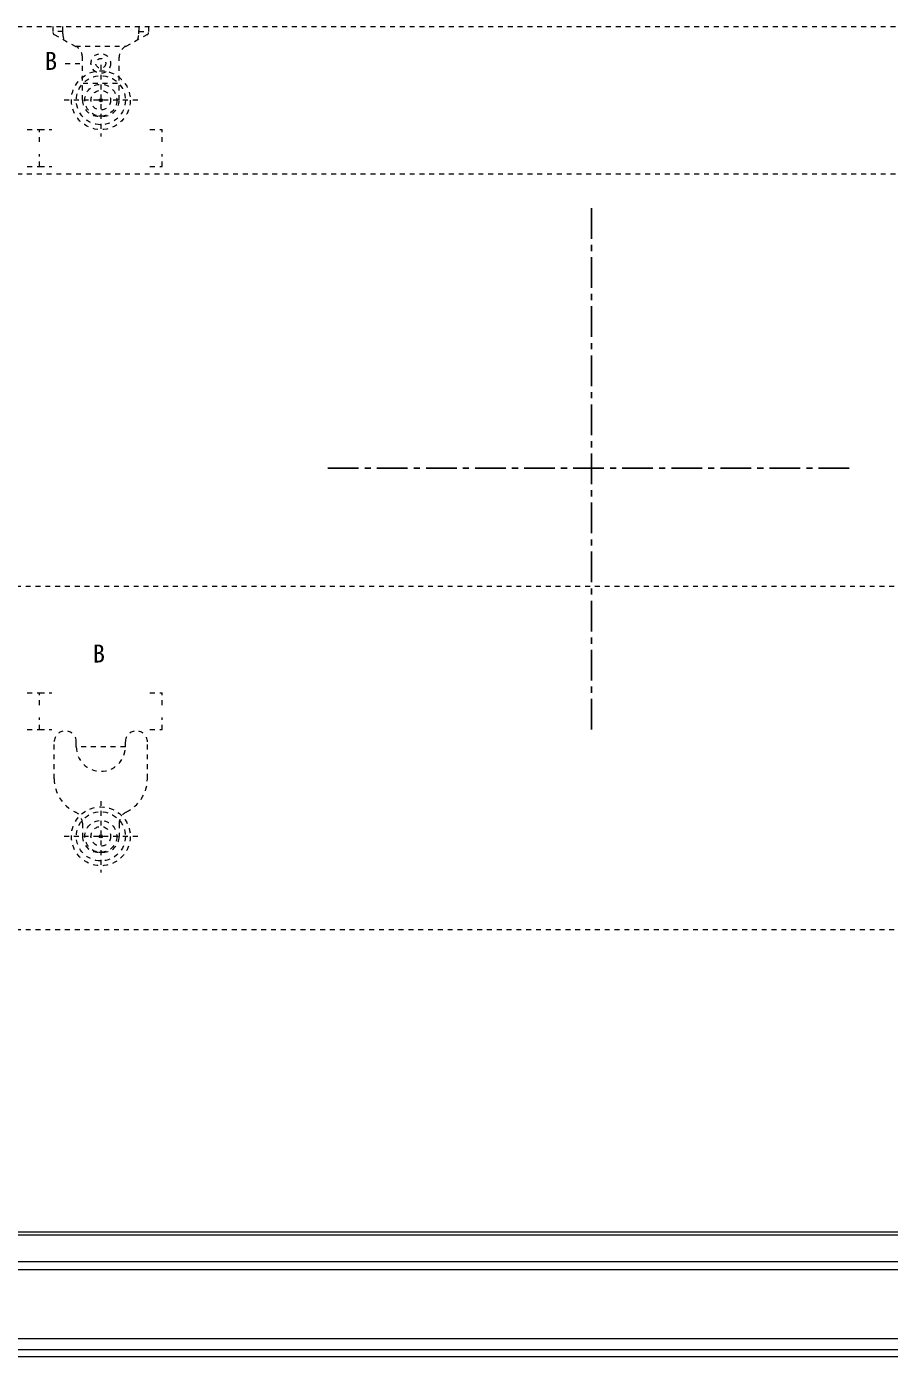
# Model space of a CAD drawing. Units: millimetres, scale not verified. Extents: x -63 to 62, y -116 to 117.
# Drawn here: x -38.01 to -20.43, y 44.06 to 71.16 of the extents above; entities that cross this region are included whole.
import ezdxf
from ezdxf.enums import TextEntityAlignment as Align

# ---------------------------------------------------------------- set-up
doc = ezdxf.new("R2010")
doc.units = ezdxf.units.MM
doc.header["$LTSCALE"] = 0.125
doc.header["$PDMODE"] = 32
doc.header["$PDSIZE"] = 0.0625
doc.linetypes.add('USER5', pattern=[1.4, 0.7, -0.7])
doc.linetypes.add('USER7', pattern=[8, 5, -1, 1, -1])
doc.layers.add('0-5_GAIKEI', color=1, linetype='Continuous', lineweight=18)
doc.layers.add('0-7_KIJUN', color=7, linetype='USER7')
doc.styles.add('ＭＳ ゴシック', font='')
doc.styles.get('ＭＳ ゴシック').set_extended_font_data('MS Gothic')

msp = doc.modelspace()

# ---------------------------------------------------------------- linework, layer by layer
at = {"layer": '0-5_GAIKEI', "linetype": 'USER5'}
for p, q in [((-47.0051, 71.1557), (-5.9951, 71.1557)), ((-37.4751, 71.1557), (-37.4751, 71.0354)), ((-37.2751, 71.0557), (-37.4751, 71.0557)), ((-37.2751, 71.0757), (-37.2751, 71.1557)), ((-37.2751, 71.0057), (-37.2751, 71.0757)), ((-35.7251, 71.1557), (-35.7251, 71.0757)), ((-35.7251, 71.0057), (-35.7251, 71.0757)), ((-35.7251, 71.0557), (-35.5251, 71.0557)), ((-35.5251, 71.1557), (-35.5251, 71.0354)), ((-35.5251, 71.1557), (-35.5251, 71.0357)), ((-37.4489, 70.9915), (-37.006, 70.7516)), ((-37.0164, 70.7557), (-35.9866, 70.7557)), ((-35.5513, 70.9915), (-35.9942, 70.7516)), ((-36.8751, 69.6557), (-36.8751, 70.5318)), ((-36.1251, 69.6557), (-36.1251, 70.5318)), ((-37.2251, 70.4057), (-36.9251, 70.4057)), ((-36.5001, 70.3748), (-36.5001, 68.9192)), ((-36.8626, 70.0057), (-36.1376, 70.0057)), ((-35.7479, 69.6557), (-37.2704, 69.6557)), ((-36.4501, 69.3307), (-36.5501, 69.3307)), ((-38.0001, 69.0557), (-37.7501, 69.0557)), ((-37.7501, 68.8057), (-37.7501, 69.0557)), ((-35.5001, 69.0557), (-35.2501, 69.0557)), ((-35.2501, 68.8057), (-35.2501, 69.0557)), ((-37.7501, 68.3057), (-37.7501, 68.5557)), ((-37.7501, 68.3057), (-37.5001, 68.3057)), ((-47.0051, 68.1557), (-5.9951, 68.1557)), ((-47.0301, 59.7557), (-5.9701, 59.7557)), ((-38.0001, 57.5807), (-37.7501, 57.5807)), ((-37.7501, 57.3307), (-37.7501, 57.5807)), ((-35.5001, 57.5807), (-35.2501, 57.5807)), ((-35.2501, 57.3307), (-35.2501, 57.5807)), ((-37.7501, 56.8307), (-37.7501, 57.0807)), ((-37.7501, 56.8307), (-37.7501, 57.0807)), ((-35.2501, 56.8307), (-35.2501, 57.0807)), ((-38.0001, 56.8307), (-37.7501, 56.8307)), ((-37.7501, 56.8307), (-37.5001, 56.8307)), ((-35.5001, 56.8307), (-35.2501, 56.8307)), ((-37.4501, 55.8268), (-37.4501, 56.5807)), ((-36.0001, 56.4807), (-36.0001, 56.5807)), ((-35.5501, 55.8268), (-35.5501, 56.5807)), ((-36.5001, 55.3748), (-36.5001, 53.9192)), ((-36.8751, 54.9255), (-36.8751, 54.6557)), ((-36.1251, 54.9255), (-36.1251, 54.6557)), ((-35.7479, 54.6557), (-37.2704, 54.6557)), ((-36.5501, 54.3307), (-36.4501, 54.3307)), ((-47.0301, 52.7557), (-5.9701, 52.7557))]:
    msp.add_line(p, q, dxfattribs=at)
at = {"layer": '0-5_GAIKEI'}
for p, q in [((-54.088, 46.5392), (1.0878, 46.5392)), ((-54.0733, 46.5995), (1.0732, 46.5995)), ((-54.7169, 45.8305), (1.7167, 45.8305)), ((1.71, 45.9891), (-54.7101, 45.9891)), ((3.4168, 44.1949), (-56.417, 44.1949)), ((-56.1901, 44.4217), (3.1899, 44.4217))]:
    msp.add_line(p, q, dxfattribs=at)
at = {"layer": '0-5_GAIKEI', "color": 7}
msp.add_line((-56.5504, 44.0595), (3.5502, 44.0595), dxfattribs=at)
at = {"layer": '0-5_GAIKEI', "linetype": 'USER5'}
for points in [[(-37.7501, 68.8057), (-37.7501, 69.0557), (-37.5001, 69.0557)], [(-38.0001, 68.3057), (-37.7501, 68.3057), (-37.7501, 68.5557)], [(-35.5001, 68.3057), (-35.2501, 68.3057), (-35.2501, 68.5557)], [(-37.7501, 57.3307), (-37.7501, 57.5807), (-37.5001, 57.5807)], [(-36.0001, 56.4807), (-37.0001, 56.4807), (-37.0001, 56.5807)]]:
    msp.add_lwpolyline(points, dxfattribs=at)
for centre, radius in [((-36.5001, 70.4057), 0.2), ((-36.5001, 70.4057), 0.1), ((-36.5001, 69.6557), 0.6), ((-36.5001, 69.6557), 0.5), ((-36.5001, 69.6557), 0.325), ((-36.5001, 69.6557), 0.2), ((-36.5001, 54.6557), 0.6), ((-36.5001, 54.6557), 0.5), ((-36.5001, 54.6557), 0.325), ((-36.5001, 54.6557), 0.2)]:
    msp.add_circle(centre, radius, dxfattribs=at)
for centre, radius, start, end in [((-37.4251, 71.0354), 0.05, 180, 241.55707), ((-37.0251, 71.0057), 0.25, 180, 210.57291), ((-35.9751, 71.0057), 0.25, 329.42709, 0), ((-35.5751, 71.0354), 0.05, 298.44293, 0), ((-37.1251, 70.5318), 0.25, 0, 61.55707), ((-35.8751, 70.5318), 0.25, 118.44293, 180), ((-36.5501, 69.6557), 0.325, 180, 270), ((-36.4501, 69.6557), 0.325, 270, 0), ((-37.2251, 56.5807), 0.225, 0, 180), ((-35.7751, 56.5807), 0.225, 0, 180), ((-36.5001, 56.4807), 0.5, 180, 0), ((-36.7001, 55.8307), 0.75, 180.29559, 244.84934), ((-36.3001, 55.8307), 0.75, 295.15066, 359.70441), ((-37.1251, 54.9255), 0.25, 0, 64.84934), ((-35.8751, 54.9255), 0.25, 115.15066, 180), ((-36.5501, 54.6557), 0.325, 180, 270), ((-36.4501, 54.6557), 0.325, 270, 0)]:
    msp.add_arc(centre, radius, start, end, dxfattribs=at)
at = {"layer": '0-5_GAIKEI'}
for p in [(-36.5001, 69.6557), (-36.5001, 54.6557)]:
    msp.add_point(p, dxfattribs=at)
at = {"layer": '0-7_KIJUN'}
for p, q in [((-26.5001, 56.8322), (-26.5001, 67.4791)), ((-31.8712, 62.1557), (-21.129, 62.1557))]:
    msp.add_line(p, q, dxfattribs=at)

# ---------------------------------------------------------------- texts
at = {"layer": '0-5_GAIKEI', "color": 7, "style": 'ＭＳ ゴシック'}
for p in [(-37.6393, 70.1633), (-36.6643, 58.0883)]:
    msp.add_text('B', height=0.3666, dxfattribs=at).set_placement(p, align=Align.BOTTOM_LEFT)

doc.saveas('drawing.dxf')
